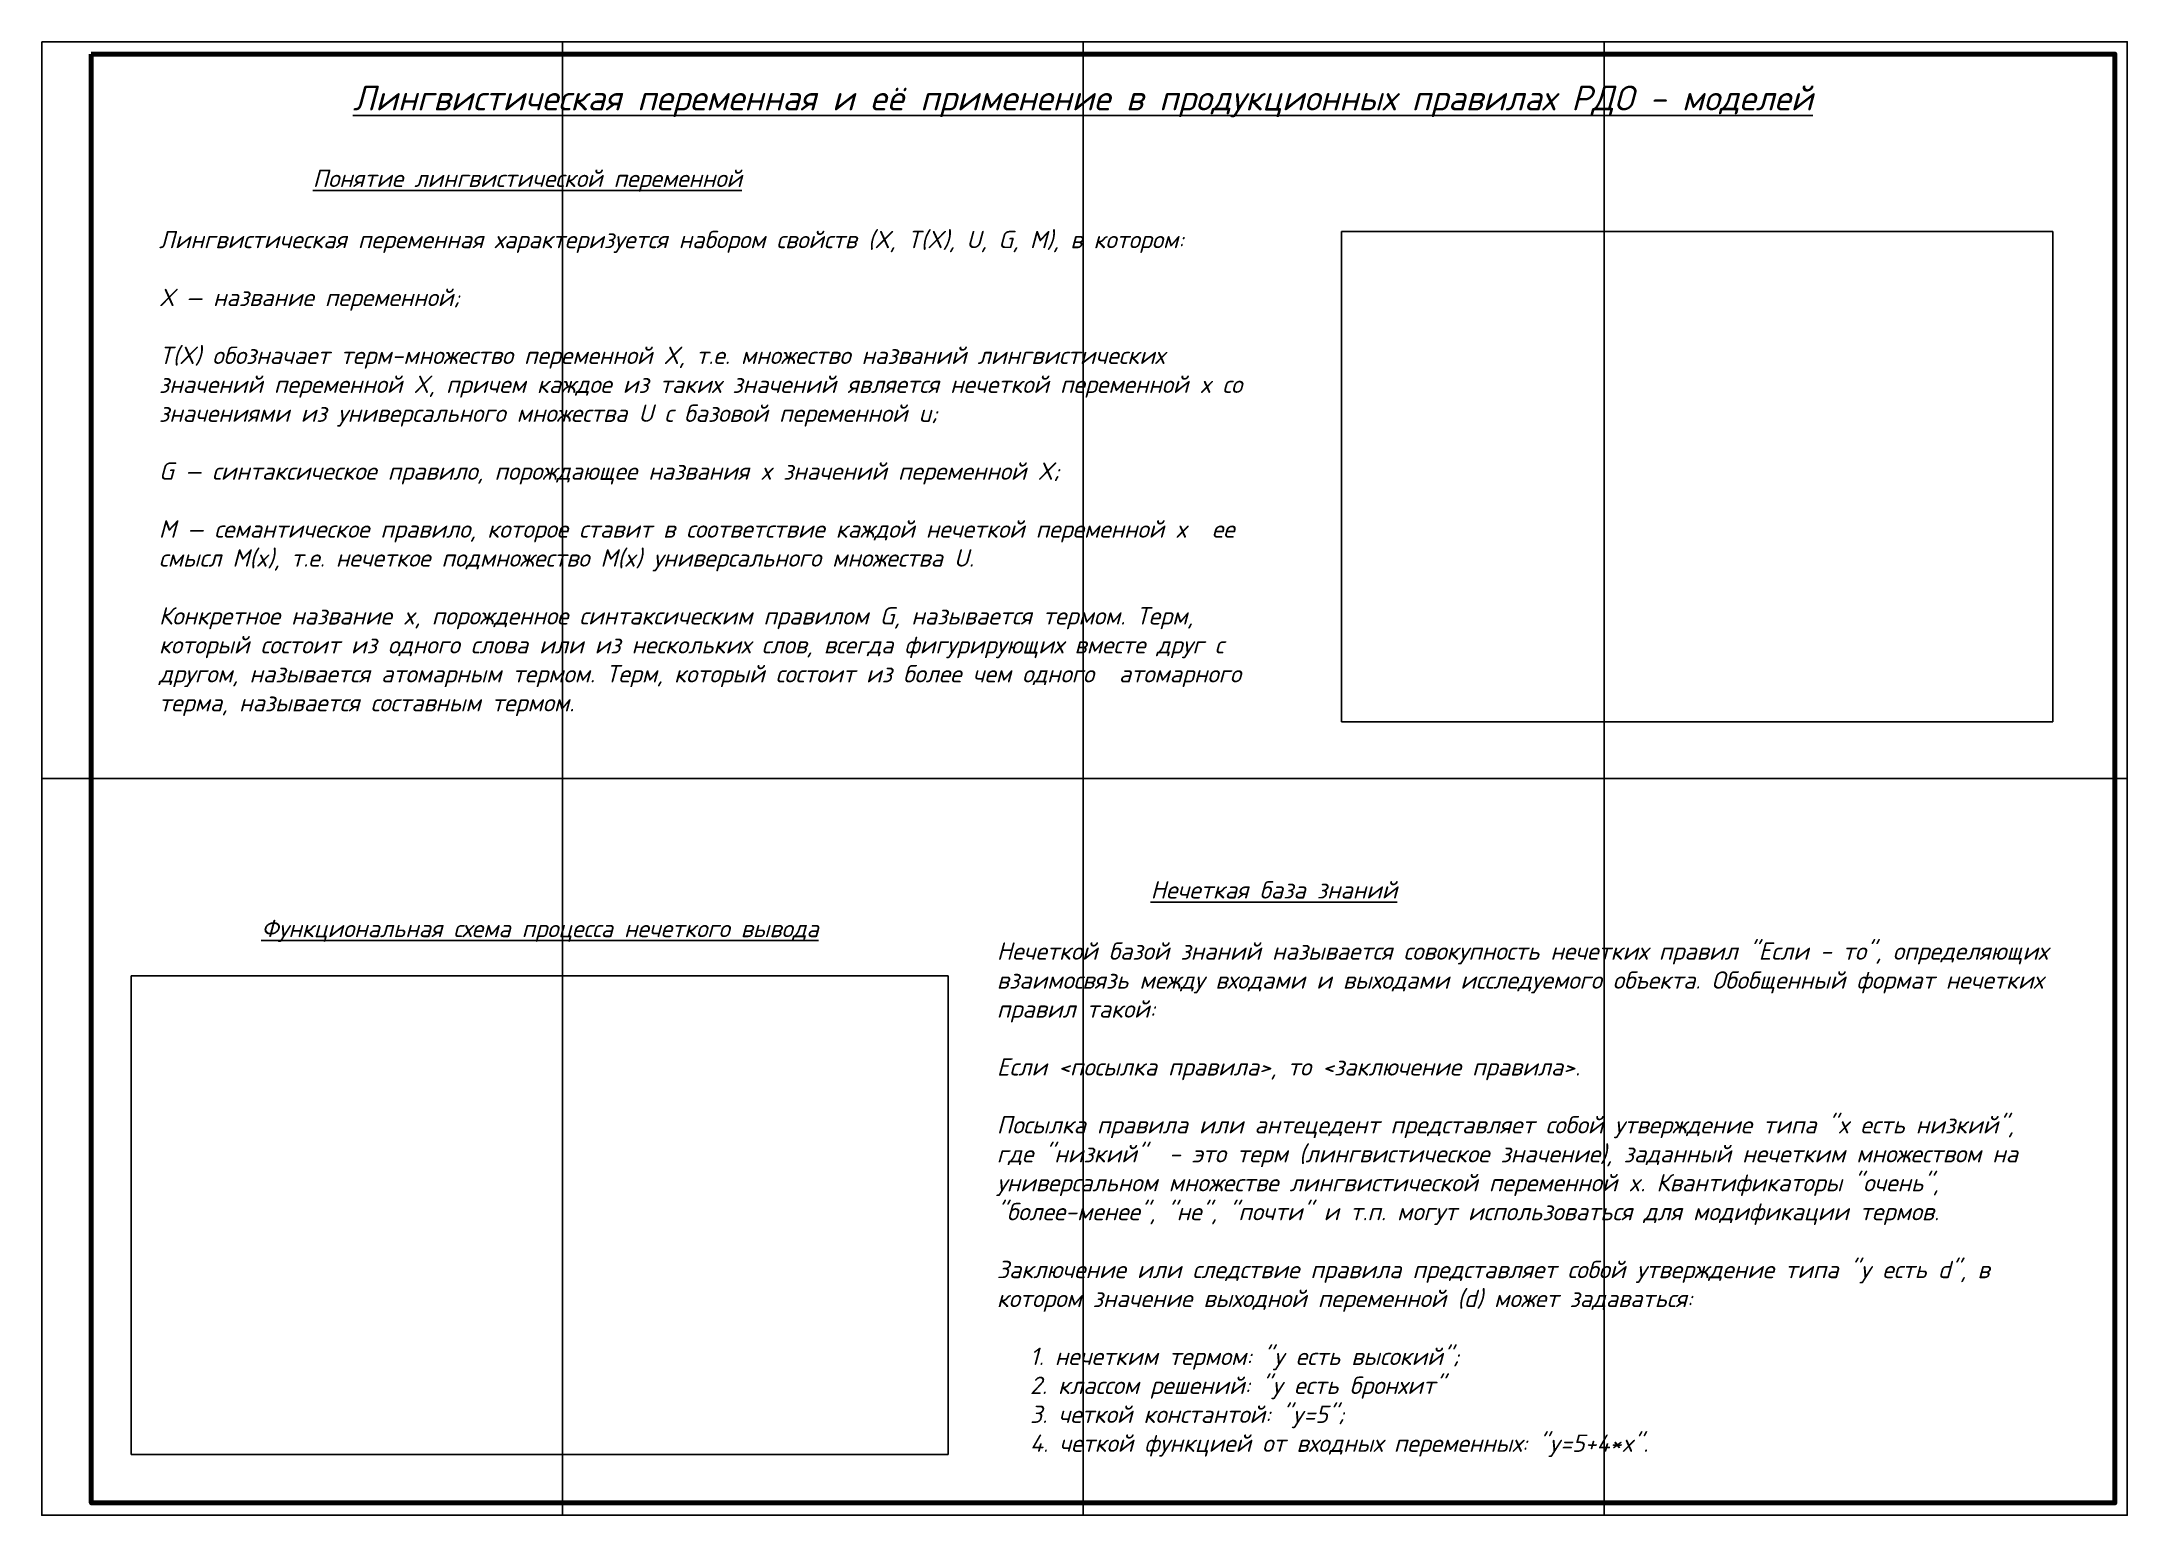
# Paper-space layout 'A1' of a CAD drawing. Header units: millimetres. Extents: x 0 to 841, y 0 to 594.
# The model-space entities are those that its viewports show. They can reach past a viewport. Long polylines and large blocks are cut down to what shows.
import ezdxf

# ---------------------------------------------------------------- set-up
doc = ezdxf.new("R2010")
doc.units = ezdxf.units.MM
doc.header["$LTSCALE"] = 100
doc.layers.get('Defpoints').update_dxf_attribs({"linetype": 'CONTINUOUS', "true_color": 0xe6e6e6})
doc.layers.add('невидимая', color=7, linetype='CONTINUOUS', true_color=0xffffff)
doc.layers.add('РАМКА1', color=7, linetype='CONTINUOUS', lineweight=25)
doc.layers.add('РАМКА2', color=7, linetype='CONTINUOUS', lineweight=90)
doc.layers.add('Тонкая', color=7, linetype='CONTINUOUS')
doc.styles.add('ГОСТ_W', font='isocpeui.ttf')
picture_1 = doc.add_image_def('image1.png', size_in_pixel=(1072, 628))
picture_2 = doc.add_image_def('image018.jpg', size_in_pixel=(2901, 2000))

msp = doc.modelspace()

# ---------------------------------------------------------------- linework, layer by layer
at = {"layer": 'Тонкая', "ltscale": 0.005}
msp.add_lwpolyline([(14630.62, 6175.1), (15446.62, 6175.1), (15446.62, 5591.1), (14630.62, 5591.1)], close=True, dxfattribs=at)

# ---------------------------------------------------------------- texts
at = {"layer": 'Тонкая', "ltscale": 0.005, "attachment_point": 1, "style": 'ГОСТ_W'}
for s, insert, char_height, width in [('{\\LЛингвистическая переменная и её применение в продукционных правилах РДО - моделей}', (14736.48, 6162.48), 10, 619.6958), ('{\\LПонятие лингвистической переменной}', (14720.3, 6128.61), 7, 291.6294), ('Лингвистическая переменная характеризуется набором свойств (X, T(X), U, G, M), в котором:\\P{\\H1.3833x; }\\PX — название переменной;{\\H1.2056x; }\\P{\\H1.2648x; }\\PT(X) обозначает терм-множество переменной X, т.е. множество названий лингвистических {\\H1.3451x; }значений переменной X, причем каждое из таких значений является нечеткой переменной x со {\\H1.2683x; }значениями из универсального множества U с базовой переменной u;{\\H1.2439x; }\\P{\\H1.252x; }\\PG — синтаксическое правило, порождающее названия x значений переменной X;{\\H1.2493x; }\\P{\\H1.2502x; }\\PM — семантическое правило, которое ставит в соответствие каждой нечеткой переменной x {\\H1.2499x; }ее смысл M(x), т.е. нечеткое подмножество M(x) универсального множества U.{\\H1.35x; }\\P{\\H1.2667x; }\\PКонкретное название x, порожденное синтаксическим правилом G, называется термом. Терм, {\\H1.2444x; }который состоит из одного слова или из нескольких слов, всегда фигурирующих вместе друг с {\\H1.2519x; }другом, называется атомарным термом. Терм, который состоит из более чем одного {\\H1.2494x; }атомарного терма, называется составным термом. {\\H1.2502x; }', (14658.28, 6103.94), 7, 447.8153), ('{\\LНечеткая база знаний}', (15058.17, 5841.79), 7, 291.6294), ('{\\LФункциональная схема процесса нечеткого вывода}', (14699.56, 5826.21), 7, 291.6294), ('Нечеткой базой знаний называется совокупность нечетких правил "Если - то", определяющих взаимосвязь между входами и выходами исследуемого объекта. Обобщенный формат нечетких правил такой:\\P\\PЕсли <посылка правила>, то <заключение правила>.\\P\\PПосылка правила или антецедент представляет собой утверждение типа "x есть низкий", где "низкий"  - это терм (лингвистическое значение), заданный нечетким множеством на универсальном множестве лингвистической переменной x. Квантификаторы "очень", "более-менее", "не", "почти" и т.п. могут использоваться для модификации термов.\\P\\PЗаключение или следствие правила представляет собой утверждение типа "y есть d", в котором значение выходной переменной (d) может задаваться:\\P\\P   1. нечетким термом: "y есть высокий";\\P   2. классом решений: "y есть бронхит"\\P   3. четкой константой: "y=5";\\P   4. четкой функцией от входных переменных: "y=5+4*x".', (14996.15, 5817.11), 7, 424.2633)]:
    msp.add_mtext(s, dxfattribs=dict(at, insert=insert, char_height=char_height, width=width))

# ---------------------------------------------------------------- pictures from other files: only their frames are drawn
at = {"layer": 'невидимая', "ltscale": 0.005}
image = msp.add_image(picture_2, insert=(15135.09, 5905.97), size_in_units=(286.85, 197.76), dxfattribs=at)
image.dxf.flags = 7
image = msp.add_image(picture_1, insert=(14647.06, 5610.69), size_in_units=(329.46, 193.01), dxfattribs=at)
image.dxf.flags = 7

psp = doc.layouts.new('A1')

# ---------------------------------------------------------------- linework, layer by layer
at = {"layer": 'Defpoints', "ltscale": 0.005}
for p, q in [((210, 0), (210, 594)), ((420, 594), (420, 0)), ((630, 0), (630, 594)), ((0, 297), (841, 297))]:
    psp.add_line(p, q, dxfattribs=at)
at = {"layer": 'РАМКА1'}
psp.add_lwpolyline([(0, 594), (841, 594), (841, 0), (0, 0)], close=True, dxfattribs=at)
at = {"layer": 'РАМКА2'}
psp.add_lwpolyline([(20, 589), (836, 589), (836, 5), (20, 5)], close=True, dxfattribs=at)

# ---------------------------------------------------------------- viewports
psp.add_viewport(center=(428, 297), size=(816, 584), view_center_point=(15039.01, 5883.18), view_height=584, dxfattribs=at)

doc.saveas('drawing.dxf')
